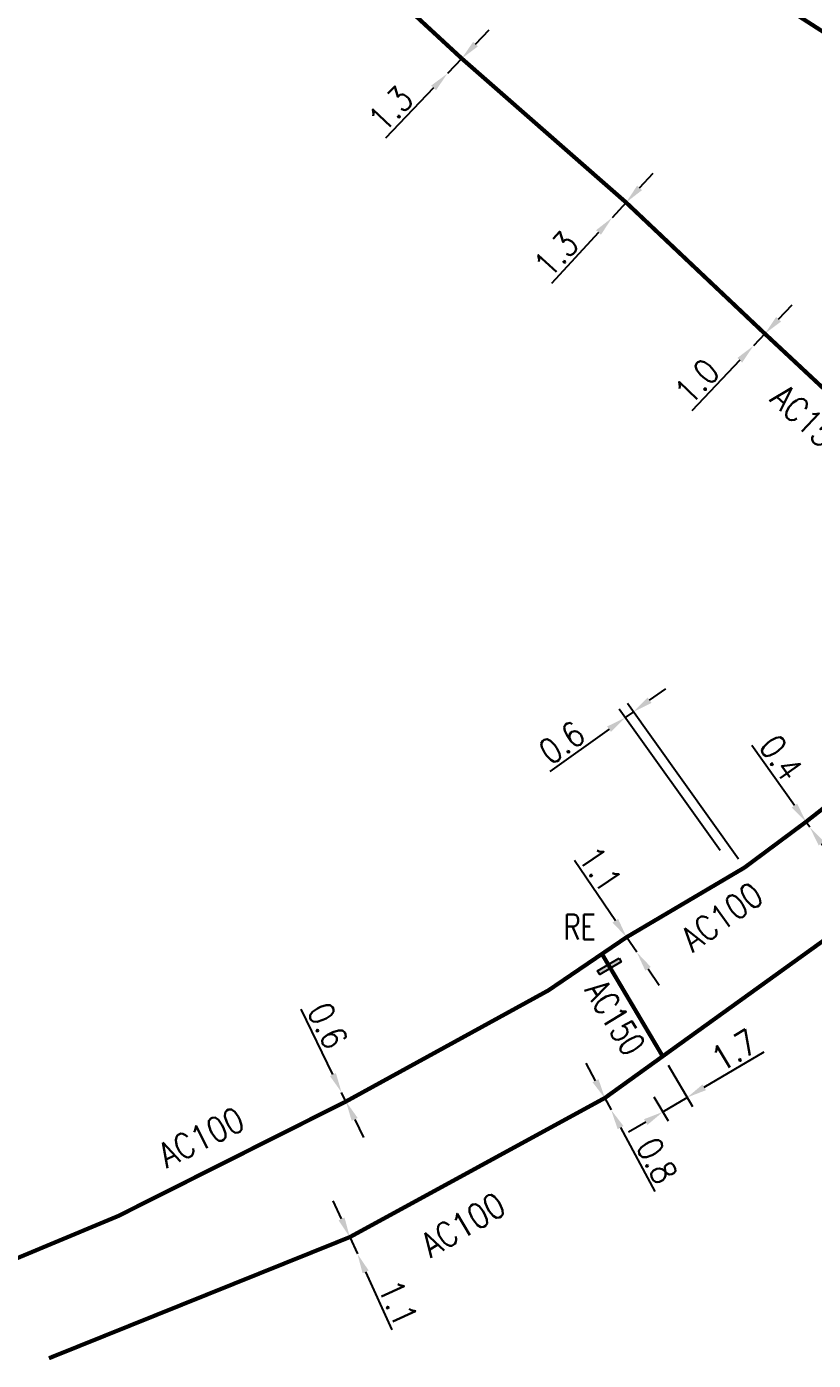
# Model space of a CAD drawing. Header units: millimetres. Extents: x 107995 to 109002, y 120994 to 122000.
# Drawn here: x 108462.3 to 108509.6, y 120999.9 to 121080.2 of the extents above; entities that cross this region are included whole.
import ezdxf
from ezdxf.enums import TextEntityAlignment as Align

# ---------------------------------------------------------------- set-up
doc = ezdxf.new("R2010")
doc.units = ezdxf.units.MM
doc.header["$PDMODE"] = 34
doc.linetypes.add('L_25_AP', pattern=[2000, 1000, 1000])
doc.layers.get('0').update_dxf_attribs({"linetype": 'CONTINUOUS'})
doc.layers.get('DEFPOINTS').update_dxf_attribs({"linetype": 'CONTINUOUS'})
doc.layers.add('L_150', color=1, linetype='CONTINUOUS')
doc.layers.add('L_340', color=7, linetype='CONTINUOUS')
doc.styles.get("Standard").update_dxf_attribs({"font": 'romans.shx', "width": 0.85})
doc.dimstyles.get("Standard").update_dxf_attribs({"dimtxt": 1.5, "dimasz": 1.2, "dimexe": 0.625, "dimexo": 0.625, "dimgap": 0.25, "dimtad": 1, "dimdec": 1, "dimzin": 0, "dimdsep": 46, "dimtxsty": 'Standard', "dimcen": -0.5, "dimadec": 0, "dimazin": 0, "dimtfac": 1, "dimtdec": 1, "dimtmove": 0, "dimatfit": 3, "dimfxl": 0, "dimtolj": 1, "dimtzin": 0, "dimarcsym": 0})

# ---------------------------------------------------------------- blocks, each defined once
blk = doc.blocks.new('*D240')
at = {"layer": 'DEFPOINTS', "color": 0, "linetype": 'Continuous', "transparency": 16777216}
for p in [(108509.206, 121032.299), (108509.437, 121031.973), (108509.437, 121031.973)]:
    blk.add_point(p, dxfattribs=at)
at = {"layer": 'L_150', "color": 0, "linetype": 'Continuous', "lineweight": -2, "transparency": 16777216}
for p, q in [((108508.512, 121033.279), (108505.951, 121036.896)), ((108509.437, 121031.973), (108509.206, 121032.299)), ((108510.13, 121030.993), (108510.824, 121030.014))]:
    blk.add_line(p, q, dxfattribs=at)
at = {"layer": 'L_150', "color": 0, "linetype": 'Continuous', "transparency": 16777216}
for points in [[(108508.676, 121033.394), (108508.349, 121033.163), (108509.206, 121032.299)], [(108510.294, 121031.109), (108509.967, 121030.878), (108509.437, 121031.973)]]:
    blk.add_solid(points, dxfattribs=at)
at = {"layer": 'L_150', "color": 0, "linetype": 'Continuous', "transparency": 16777216, "insert": (108507.701, 121036.155), "char_height": 1.5, "attachment_point": 5, "rotation": 305.29992}
blk.add_mtext('\\A1;0.4', dxfattribs=at)
blk = doc.blocks.new('*D244')
at = {"layer": 'DEFPOINTS', "color": 0, "linetype": 'Continuous', "transparency": 16777216}
for p in [(108498.398, 121025.352), (108499.017, 121024.442), (108499.017, 121024.442)]:
    blk.add_point(p, dxfattribs=at)
at = {"layer": 'L_150', "color": 0, "linetype": 'Continuous', "lineweight": -2, "transparency": 16777216}
for p, q in [((108497.724, 121026.344), (108495.258, 121029.969)), ((108499.017, 121024.442), (108498.398, 121025.352)), ((108499.692, 121023.45), (108500.367, 121022.458))]:
    blk.add_line(p, q, dxfattribs=at)
at = {"layer": 'L_150', "color": 0, "linetype": 'Continuous', "transparency": 16777216}
for points in [[(108497.889, 121026.457), (108497.558, 121026.232), (108498.398, 121025.352)], [(108499.857, 121023.563), (108499.527, 121023.338), (108499.017, 121024.442)]]:
    blk.add_solid(points, dxfattribs=at)
at = {"layer": 'L_150', "color": 0, "linetype": 'Continuous', "transparency": 16777216, "insert": (108496.823, 121029.446), "char_height": 1.5, "attachment_point": 5, "rotation": 304.22082}
blk.add_mtext('\\A1;1.1', dxfattribs=at)
blk = doc.blocks.new('L_340_20')
at = {"linetype": 'Continuous'}
blk.add_hatch(color=0, dxfattribs=at).paths.add_polyline_path([(0.125, 0.75), (-0.125, 0.75), (-0.125, -0.75), (0.125, -0.75)])
at = {"color": 0, "linetype": 'Continuous'}
blk.add_lwpolyline([(-0.125, 0.75), (0.125, 0.75), (0.125, -0.75), (-0.125, -0.75)], close=True, dxfattribs=at)
at = {"color": 0, "linetype": 'Continuous', "width": 0.75}
for tag, height, flags, p in [('RE', 1.5, 8, (0, 3)), ('DEF_LEG', 1.2, 3, (0, -5)), ('DEF_COUP', 1.2, 3, (0, -7.5)), ('DEF_TYPE', 1.2, 3, (0, -10))]:
    blk.add_attdef(tag, text='', height=height, dxfattribs=dict(at, flags=flags)).set_placement(p, align=Align.MIDDLE)
blk = doc.blocks.new('*D245')
at = {"layer": 'DEFPOINTS', "color": 0, "linetype": 'Continuous', "transparency": 16777216}
for p in [(108498.811, 121038.922), (108504.393, 121030.063), (108505.499, 121029.543)]:
    blk.add_point(p, dxfattribs=at)
at = {"layer": 'L_150', "color": 0, "linetype": 'Continuous', "lineweight": -2, "transparency": 16777216}
for p, q in [((108499.788, 121039.618), (108500.765, 121040.315)), ((108505.136, 121030.052), (108498.448, 121039.431)), ((108504.03, 121030.572), (108497.961, 121039.083)), ((108498.811, 121038.922), (108498.324, 121038.574)), ((108497.347, 121037.878), (108493.787, 121035.34))]:
    blk.add_line(p, q, dxfattribs=at)
at = {"layer": 'L_150', "color": 0, "linetype": 'Continuous', "transparency": 16777216}
for points in [[(108499.672, 121039.781), (108499.904, 121039.456), (108498.811, 121038.922)], [(108497.23, 121038.041), (108497.463, 121037.715), (108498.324, 121038.574)]]:
    blk.add_solid(points, dxfattribs=at)
at = {"layer": 'L_150', "color": 0, "linetype": 'Continuous', "transparency": 16777216, "insert": (108494.498, 121037.075), "char_height": 1.5, "attachment_point": 5, "rotation": 35.49239}
blk.add_mtext('\\A1;0.6', dxfattribs=at)
blk = doc.blocks.new('*D433')
at = {"layer": 'DEFPOINTS', "color": 0, "linetype": 'Continuous', "transparency": 16777216}
for p in [(108488.473, 121078.262), (108487.609, 121077.359), (108487.609, 121077.359)]:
    blk.add_point(p, dxfattribs=at)
at = {"layer": 'L_150', "color": 0, "linetype": 'Continuous', "lineweight": -2, "transparency": 16777216}
for p, q in [((108489.303, 121079.129), (108490.132, 121079.996)), ((108488.473, 121078.262), (108487.609, 121077.359)), ((108486.78, 121076.491), (108483.884, 121073.464))]:
    blk.add_line(p, q, dxfattribs=at)
at = {"layer": 'L_150', "color": 0, "linetype": 'Continuous', "transparency": 16777216}
for points in [[(108489.158, 121079.267), (108489.447, 121078.991), (108488.473, 121078.262)], [(108486.635, 121076.63), (108486.924, 121076.353), (108487.609, 121077.359)]]:
    blk.add_solid(points, dxfattribs=at)
at = {"layer": 'L_150', "color": 0, "linetype": 'Continuous', "transparency": 16777216, "insert": (108484.194, 121075.235), "char_height": 1.5, "attachment_point": 5, "rotation": 46.27092}
blk.add_mtext('\\A1;1.3', dxfattribs=at)
blk = doc.blocks.new('*D434')
at = {"layer": 'DEFPOINTS', "color": 0, "linetype": 'Continuous', "transparency": 16777216}
for p in [(108498.372, 121069.592), (108497.525, 121068.672), (108497.525, 121068.672)]:
    blk.add_point(p, dxfattribs=at)
at = {"layer": 'L_150', "color": 0, "linetype": 'Continuous', "lineweight": -2, "transparency": 16777216}
for p, q in [((108499.184, 121070.475), (108499.997, 121071.358)), ((108498.372, 121069.592), (108497.525, 121068.672)), ((108496.712, 121067.789), (108493.875, 121064.707))]:
    blk.add_line(p, q, dxfattribs=at)
at = {"layer": 'L_150', "color": 0, "linetype": 'Continuous', "transparency": 16777216}
for points in [[(108499.037, 121070.61), (108499.332, 121070.339), (108498.372, 121069.592)], [(108496.565, 121067.925), (108496.86, 121067.654), (108497.525, 121068.672)]]:
    blk.add_solid(points, dxfattribs=at)
at = {"layer": 'L_150', "color": 0, "linetype": 'Continuous', "transparency": 16777216, "insert": (108494.152, 121066.484), "char_height": 1.5, "attachment_point": 5, "rotation": 47.3711}
blk.add_mtext('\\A1;1.3', dxfattribs=at)
blk = doc.blocks.new('*D435')
at = {"layer": 'DEFPOINTS', "color": 0, "linetype": 'Continuous', "transparency": 16777216}
for p in [(108506.041, 121060.963), (108506.041, 121060.963), (108506.729, 121061.689)]:
    blk.add_point(p, dxfattribs=at)
at = {"layer": 'L_150', "color": 0, "linetype": 'Continuous', "lineweight": -2, "transparency": 16777216}
for p, q in [((108507.554, 121062.56), (108508.379, 121063.431)), ((108506.729, 121061.689), (108506.041, 121060.963)), ((108505.215, 121060.092), (108502.334, 121057.051))]:
    blk.add_line(p, q, dxfattribs=at)
at = {"layer": 'L_150', "color": 0, "linetype": 'Continuous', "transparency": 16777216}
for points in [[(108507.409, 121062.697), (108507.699, 121062.422), (108506.729, 121061.689)], [(108505.07, 121060.229), (108505.361, 121059.954), (108506.041, 121060.963)]]:
    blk.add_solid(points, dxfattribs=at)
at = {"layer": 'L_150', "color": 0, "linetype": 'Continuous', "transparency": 16777216, "insert": (108502.636, 121058.824), "char_height": 1.5, "attachment_point": 5, "rotation": 46.54088}
blk.add_mtext('\\A1;1.0', dxfattribs=at)
blk = doc.blocks.new('*D520')
at = {"layer": 'DEFPOINTS', "color": 0, "linetype": 'Continuous', "transparency": 16777216}
for p in [(108481.73, 121007.294), (108482.186, 121006.293), (108482.186, 121006.293)]:
    blk.add_point(p, dxfattribs=at)
at = {"layer": 'L_150', "color": 0, "linetype": 'Continuous', "lineweight": -2, "transparency": 16777216}
for p, q in [((108481.233, 121008.386), (108480.735, 121009.478)), ((108481.73, 121007.294), (108482.186, 121006.293)), ((108482.683, 121005.201), (108484.269, 121001.72))]:
    blk.add_line(p, q, dxfattribs=at)
at = {"layer": 'L_150', "color": 0, "linetype": 'Continuous', "transparency": 16777216}
for points in [[(108481.415, 121008.469), (108481.051, 121008.303), (108481.73, 121007.294)], [(108482.865, 121005.284), (108482.501, 121005.118), (108482.186, 121006.293)]]:
    blk.add_solid(points, dxfattribs=at)
at = {"layer": 'L_150', "color": 0, "linetype": 'Continuous', "transparency": 16777216, "insert": (108484.635, 121003.329), "char_height": 1.5, "attachment_point": 5, "rotation": 294.48885}
blk.add_mtext('\\A1;1.1', dxfattribs=at)
blk = doc.blocks.new('*D521')
at = {"layer": 'DEFPOINTS', "color": 0, "linetype": 'Continuous', "transparency": 16777216}
for p in [(108497.096, 121015.653), (108497.473, 121014.948), (108497.473, 121014.948)]:
    blk.add_point(p, dxfattribs=at)
at = {"layer": 'L_150', "color": 0, "linetype": 'Continuous', "lineweight": -2, "transparency": 16777216}
for p, q in [((108496.531, 121016.712), (108495.966, 121017.771)), ((108497.096, 121015.653), (108497.473, 121014.948)), ((108498.038, 121013.889), (108500.096, 121010.032))]:
    blk.add_line(p, q, dxfattribs=at)
at = {"layer": 'L_150', "color": 0, "linetype": 'Continuous', "transparency": 16777216}
for points in [[(108496.708, 121016.806), (108496.355, 121016.618), (108497.096, 121015.653)], [(108498.214, 121013.983), (108497.861, 121013.795), (108497.473, 121014.948)]]:
    blk.add_solid(points, dxfattribs=at)
at = {"layer": 'L_150', "color": 0, "linetype": 'Continuous', "transparency": 16777216, "insert": (108500.232, 121011.902), "char_height": 1.5, "attachment_point": 5, "rotation": 298.08503}
blk.add_mtext('\\A1;0.8', dxfattribs=at)
blk = doc.blocks.new('*D522')
at = {"layer": 'DEFPOINTS', "color": 0, "linetype": 'Continuous', "transparency": 16777216}
for p in [(108500.576, 121018.181), (108499.725, 121016.284), (108500.585, 121014.834)]:
    blk.add_point(p, dxfattribs=at)
at = {"layer": 'L_150', "color": 0, "linetype": 'Continuous', "lineweight": -2, "transparency": 16777216}
for p, q in [((108503.079, 121016.314), (108506.682, 121018.452)), ((108500.895, 121017.643), (108502.366, 121015.164)), ((108500.044, 121015.747), (108500.904, 121014.296)), ((108500.585, 121014.834), (108502.047, 121015.701)), ((108499.553, 121014.222), (108498.521, 121013.609))]:
    blk.add_line(p, q, dxfattribs=at)
at = {"layer": 'L_150', "color": 0, "linetype": 'Continuous', "transparency": 16777216}
for points in [[(108502.977, 121016.486), (108503.181, 121016.142), (108502.047, 121015.701)], [(108499.451, 121014.394), (108499.655, 121014.05), (108500.585, 121014.834)]]:
    blk.add_solid(points, dxfattribs=at)
at = {"layer": 'L_150', "color": 0, "linetype": 'Continuous', "transparency": 16777216, "insert": (108504.886, 121018.549), "char_height": 1.5, "attachment_point": 5, "rotation": 30.68371}
blk.add_mtext('\\A1;1.7', dxfattribs=at)
blk = doc.blocks.new('*D523')
at = {"layer": 'DEFPOINTS', "color": 0, "linetype": 'Continuous', "transparency": 16777216}
for p in [(108481.238, 121016.001), (108481.238, 121016.001), (108481.5, 121015.461)]:
    blk.add_point(p, dxfattribs=at)
at = {"layer": 'L_150', "color": 0, "linetype": 'Continuous', "lineweight": -2, "transparency": 16777216}
for p, q in [((108480.715, 121017.081), (108478.806, 121021.013)), ((108481.5, 121015.461), (108481.238, 121016.001)), ((108482.024, 121014.382), (108482.548, 121013.302))]:
    blk.add_line(p, q, dxfattribs=at)
at = {"layer": 'L_150', "color": 0, "linetype": 'Continuous', "transparency": 16777216}
for points in [[(108480.894, 121017.168), (108480.535, 121016.993), (108481.238, 121016.001)], [(108482.204, 121014.469), (108481.844, 121014.294), (108481.5, 121015.461)]]:
    blk.add_solid(points, dxfattribs=at)
at = {"layer": 'L_150', "color": 0, "linetype": 'Continuous', "transparency": 16777216, "insert": (108480.398, 121020.023), "char_height": 1.5, "attachment_point": 5, "rotation": 295.88371}
blk.add_mtext('\\A1;0.6', dxfattribs=at)

msp = doc.modelspace()

# ---------------------------------------------------------------- linework, layer by layer
at = {"layer": 'L_150', "linetype": 'L_25_AP', "const_width": 0.25, "flags": 128}
msp.add_lwpolyline([(108544.955, 121035.088), (108542.492, 121036.171), (108536.669, 121037.749), (108533.199, 121039.099), (108531.121, 121039.908), (108523.712, 121047.001), (108520.047, 121049.157), (108516.338, 121052.721), (108506.729, 121061.689), (108498.372, 121069.592), (108488.473, 121078.262), (108479.236, 121086.8), (108471.502, 121093.919), (108465.204, 121099.841), (108465.204, 121099.841), (108460.932, 121103.159), (108455.988, 121107), (108445.337, 121113.898), (108435.72, 121119.882), (108427.597, 121125.056), (108416.683, 121132.543), (108408.283, 121138.41), (108407.174, 121139.11), (108406.801, 121139.368), (108406.483, 121139.573), (108405.003, 121140.573), (108396.26, 121146.481, 0.414214), (108395.913, 121146.414), (108395.859, 121146.335, -0.371859), (108395.544, 121146.249), (108394.921, 121146.548), (108389.646, 121149.08), (108378.751, 121154.337), (108366.987, 121159.953), (108358.396, 121163.979), (108349.5, 121167.33), (108336.128, 121165.71), (108333.726, 121164.651)], format="xyb", dxfattribs=at)
for points in [[(108410.78, 121146.051), (108411.557, 121145.504), (108419.753, 121139.73), (108450.122, 121119.948), (108479.505, 121100.133), (108497.06, 121088.32), (108533.427, 121064.999), (108546.278, 121057.438), (108546.278, 121057.438), (108550.113, 121055.498)], [(108463.608, 121000), (108481.73, 121007.294), (108497.09, 121015.672), (108500.576, 121018.181), (108530.091, 121039.42)], [(108496.918, 121024.345), (108500.576, 121018.181)]]:
    msp.add_lwpolyline(points, dxfattribs=at)
at = {"layer": 'L_150', "linetype": 'L_25_AP', "flags": 128}
msp.add_lwpolyline([(108447.194, 121000, 0.25, 0.25, 0), (108449.258, 121000.836, 0.25, 0.25, 0), (108467.786, 121008.566, 0.25, 0.25, 0), (108481.5, 121015.461, 0.25, 0.25, 0), (108493.686, 121022.147, 0.25, 0.25, 0), (108496.918, 121024.345, 0.25, 0.25, 0), (108498.398, 121025.352, 0.25, 0.25, 0), (108505.499, 121029.543, 0.25, 0.25, 0), (108509.206, 121032.299, 0.25, 0.25, 0), (108513.866, 121035.953, 0.25, 0.25, 0), (108521.759, 121044.062, 0.25, 0.25, 0), (108521.759, 121044.062, 0.25, 0.25, 0), (108522.217, 121044.558, 0.25, 0.25, 0), (108521.789, 121044.954, 0.25, 0.25, 0), (108523.241, 121046.5, 0.25, 0.25, 0), (108523.241, 121046.5, 0, 0, 0)], format="xyseb", dxfattribs=at)

# ---------------------------------------------------------------- block references
at = {"layer": 'L_340'}
ref = msp.add_blockref('L_340_20', (108497.364, 121023.595), dxfattribs=dict(at, rotation=300.683711133643))
ref.add_attrib('RE', 'RE', dxfattribs={"layer": '0', "color": 0, "linetype": 'Continuous', "height": 1.5, "width": 0.75, "flags": 8}).set_placement((108495.58, 121025.971), align=Align.MIDDLE)

# ---------------------------------------------------------------- texts
at = {"layer": 'L_150', "linetype": 'Continuous'}
for s, rotation, width, p in [('AC150', 316.97681, 0.85, (108506.968, 121057.661)), ('AC100', 35.75022, 0.85, (108502.386, 121024.396)), ('AC150', 301.14541, 0.75, (108495.844, 121022.161)), ('AC100', 30.72149, 0.85, (108486.61, 121006.016))]:
    msp.add_text(s, height=1.5, rotation=rotation, dxfattribs=dict(at, width=width)).set_placement(p)
at = {"layer": 'L_150', "linetype": 'Continuous', "width": 0.85}
msp.add_text('AC100', height=1.5, rotation=26.69078, dxfattribs=at).set_placement((108472.787, 121013.312), align=Align.MIDDLE)

# ---------------------------------------------------------------- dimensions: what is measured, and where the dimension line sits
at = {"layer": 'L_150', "linetype": 'Continuous'}
for base, p1, p2, angle, picture, middle in [((108487.609, 121077.359), (108488.473, 121078.262), (108487.609, 121077.359), 46.27092, '*D433', (108484.917, 121074.544)), ((108497.525, 121068.672), (108498.372, 121069.592), (108497.525, 121068.672), 47.3711, '*D434', (108494.888, 121065.807)), ((108506.041, 121060.963), (108506.729, 121061.689), (108506.041, 121060.963), 46.54088, '*D435', (108503.362, 121058.136)), ((108498.811, 121038.922), (108504.393, 121030.063), (108505.499, 121029.543), 215.49239, '*D245', (108495.078, 121036.26)), ((108509.437, 121031.973), (108509.206, 121032.299), (108509.437, 121031.973), 125.29992, '*D240', (108506.885, 121035.577)), ((108499.017, 121024.442), (108498.398, 121025.352), (108499.017, 121024.442), 124.22082, '*D244', (108495.996, 121028.884)), ((108481.238, 121016.001), (108481.5, 121015.461), (108481.238, 121016.001), 295.88371, '*D523', (108479.498, 121019.587)), ((108500.585, 121014.834), (108500.576, 121018.181), (108499.725, 121016.284), 30.68371, '*D522', (108505.397, 121017.689)), ((108497.473, 121014.948), (108497.096, 121015.653), (108497.473, 121014.948), 118.08503, '*D521', (108499.349, 121011.431)), ((108482.186, 121006.293), (108481.73, 121007.294), (108482.186, 121006.293), 114.48885, '*D520', (108483.725, 121002.914))]:
    dim = msp.add_linear_dim(base=base, p1=p1, p2=p2, angle=angle, dimstyle='Standard', dxfattribs=at)
    dim.commit()
    dim.dimension.update_dxf_attribs({"geometry": picture, "text_midpoint": middle, "dimtype": 160})

doc.saveas('drawing.dxf')
